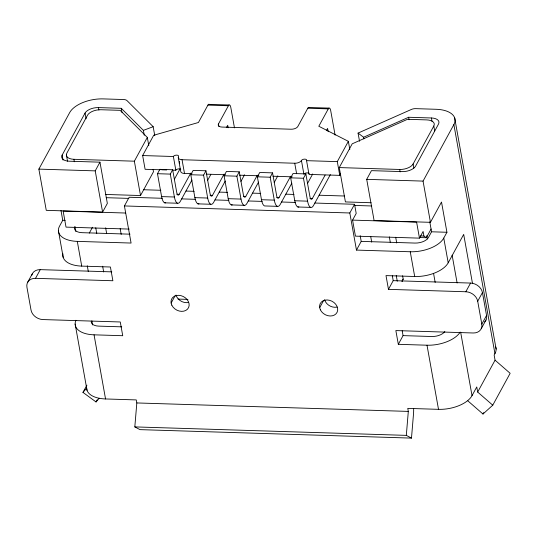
<?xml version="1.0" encoding="UTF-8"?>
<svg xmlns="http://www.w3.org/2000/svg" width="537" height="537" viewBox="0 0 537 537"><rect width="100%" height="100%" fill="white"/><g stroke="black" fill="none" stroke-linecap="round" stroke-linejoin="round"><path stroke-width="0.81" d="M413.638 408.61A16.271 5.323 -88.2 0 1 413.49 414.148L411.483 438.105L139.989 429.634L134.821 426.902L136.821 402.945L136.284 399.917L105.547 398.957A27.119 13.922 -10.2 0 1 86.645 388.184M411.483 438.105L406.308 435.373L408.315 411.409L407.771 408.382L438.507 409.342A27.119 13.922 -10.2 0 0 472.023 395.648L476.762 386.955L477.682 392.064L492.765 405.187L482.991 414.027L467.908 400.904M402.119 281.321L403.186 279.079L402.596 275.796M144.265 135.277L143.386 130.363L121.255 108.306L98.459 107.595A10.847 5.571 -10.2 0 0 85.054 113.072L62.138 155.099A10.847 5.571 -10.2 0 0 69.219 161.214L99.956 162.174L107.346 203.402L102.607 212.102L46.263 210.343L38.865 169.115L69.682 112.589A27.119 13.922 -10.2 0 1 103.198 98.895L123.718 99.54A5.424 2.786 -10.2 0 1 127 100.607L153.166 126.692L154.777 135.693M27.474 282.637L32.22 273.944M60.983 210.477L62.742 220.284L59.58 226.084A27.119 13.922 -10.2 0 0 77.294 241.375L131.082 243.053L124.423 205.946L129.169 197.254L162.248 198.281M75.959 320.294A27.119 13.922 -10.2 0 0 94.049 334.826L122.731 335.719L120.268 321.978L42.92 319.562A10.847 8.605 28.6 0 1 31.032 310.084L26.924 287.174A10.847 8.605 28.6 0 1 35.529 278.334L40.268 269.641L111.797 271.87M102.607 212.102L95.217 170.873L99.956 162.174M89.31 233.092L92.492 227.265M134.357 161.187L147.319 137.418L120.147 110.333L100.936 109.736A10.847 5.571 -10.2 0 0 87.531 115.213L66.83 153.186A10.847 5.571 -10.2 0 0 73.911 159.301L134.357 161.187L140.519 195.542L105.742 194.454M160.06 169.759L145.104 169.289L142.641 155.549L153.703 135.257L198.428 122.503L207.913 105.111A5.424 1.772 -88.2 0 1 209.269 104.406M140.519 195.542L153.475 171.773L153.038 169.316M165.685 202.818A13.559 4.437 -88.2 0 1 161.597 196.602L157.489 173.699L159.865 169.35L172.666 169.752L176.774 192.655A5.424 1.772 -88.2 0 0 179.177 194.34L190.742 173.122M191.957 180.029L180.405 201.207A13.559 4.437 -88.2 0 1 174.404 197.005L170.296 174.102L172.666 169.752M174.35 179.304L179.929 169.068M198.979 203.859A13.559 4.437 -88.2 0 1 194.891 197.643L190.789 174.74L193.159 170.39L205.966 170.793L210.068 193.696A5.424 1.772 -88.2 0 0 212.471 195.374L224.036 174.163M218.881 126.437L218.445 124.013L228.4 105.749A5.424 1.772 -88.2 0 1 230.803 107.434L234.468 127.88M226.507 127.491L227.701 125.289L228.144 127.766M99.197 398.253L96.036 401.951L82.966 392.399L86.92 385.15M225.251 181.063L213.706 202.248A13.559 4.437 -88.2 0 1 207.698 198.039L203.59 175.136L205.966 170.793M207.644 180.345L210.833 174.491M96.036 401.951L97.224 399.776M232.279 204.899A13.559 4.437 -88.2 0 1 228.191 198.683L224.083 175.774L226.453 171.431L239.26 171.827L243.368 194.73A5.424 1.772 -88.2 0 0 245.771 196.414L257.337 175.203M258.552 182.103L247 203.288A13.559 4.437 -88.2 0 1 240.999 199.079L236.891 176.176L239.26 171.827M171.128 303.063L175.082 295.82M240.938 181.385L244.53 174.8M277.387 206.342L264.58 205.946A13.559 4.437 -88.2 0 1 261.485 199.717L257.377 176.814L259.747 172.471L272.554 172.867L276.662 195.77A5.424 1.772 -88.2 0 0 279.065 197.455L290.631 176.237M291.846 183.144L280.294 204.322A13.559 4.437 -88.2 0 1 274.293 200.12L270.185 177.217L272.554 172.867M309.158 107.521A5.424 1.772 -88.2 0 0 307.802 108.226L297.84 126.49A5.424 2.786 -10.2 0 1 291.141 129.229L221.989 127.068A5.424 2.786 -10.2 0 1 218.445 124.013M274.232 182.426L277.824 175.841M298.867 206.973A13.559 4.437 -88.2 0 1 294.779 200.757L290.678 177.854L293.048 173.505L305.855 173.907L309.956 196.81A5.424 1.772 -88.2 0 0 312.359 198.495L325.127 175.082M335.088 135.089L330.691 110.548A5.424 1.772 -88.2 0 0 328.288 108.87L318.803 126.255L348.359 141.332L349.809 149.414M326.409 130.578L327.59 128.403L328.181 131.706M330.356 174.619L313.595 205.362A13.559 4.437 -88.2 0 1 307.587 201.16L303.479 178.257L305.855 173.907M307.533 183.459L312.715 173.954M142.641 155.549L173.377 156.509A2.712 1.389 -10.2 0 1 176.727 155.139A2.712 1.389 -10.2 0 1 178.499 156.67A5.424 2.786 -10.2 0 0 182.043 159.724L294.732 163.241A5.424 2.786 -10.2 0 0 301.438 160.503A2.712 1.389 -10.2 0 1 304.788 159.133A2.712 1.389 -10.2 0 1 306.56 160.664L309.023 174.404L339.76 175.364L337.296 161.624L348.359 141.332M371.087 202.738L345.419 201.932L339.256 167.578L352.218 143.809L407.516 119.301L426.727 119.899A10.847 5.571 -10.2 0 1 433.809 126.014L434.695 130.921M339.76 175.364L340.552 173.914M460.196 332.088A27.119 13.922 -10.2 0 1 427.009 345.21L398.32 344.318L395.856 330.577L473.211 332.987A10.847 8.605 28.6 0 0 481.81 324.147L477.702 301.244A10.847 8.605 28.6 0 0 465.814 291.759L388.466 289.349L386.002 275.602L414.692 276.501A27.119 13.922 -10.2 0 0 448.2 262.808L443.77 238.066L446.932 232.273L441.508 202.04L430.446 222.325L374.101 220.573L366.704 179.345L371.45 170.645L402.179 171.605A10.847 5.571 -10.2 0 0 415.591 166.128L438.501 124.094A10.847 5.571 -10.2 0 0 431.419 117.979L408.623 117.267L363.576 137.237L358.065 133.082L411.322 109.481A5.424 2.786 -10.2 0 1 415.638 108.642L436.158 109.286A27.119 13.922 -10.2 0 1 453.872 124.577L494.939 353.621L494.147 355.071L495.06 360.179L477.682 392.064M443.77 238.066A27.119 13.922 -10.2 0 1 410.255 251.759L356.467 250.088L349.815 212.981L354.554 204.282L314.857 203.046M431.07 229.044L426.324 237.737L423.928 236.058L423.102 231.474L419.471 238.139L355.44 236.146L352.561 220.11L356.199 213.444L354.554 204.282M319.683 307.701L323.63 300.452M356.467 250.088L361.206 241.388L360.186 235.689M413.839 168.074L413.107 163.986L433.809 126.014M430.446 222.325L423.055 181.103L453.872 124.577M388.466 289.349L393.205 280.65L392.339 275.803M401.998 281.254L403.186 279.079M429.761 221.768L431.56 231.789L428.398 237.589A10.847 5.571 -10.2 0 1 414.994 243.066L361.206 241.388M398.32 344.318L403.065 335.618L402.193 330.772M448.2 262.808L463.693 234.4L472.493 283.476M465.814 291.759L470.56 283.066A10.847 8.605 28.6 0 1 482.448 292.544L486.549 315.447A10.847 8.605 28.6 0 1 484.71 321.838M477.702 301.244L482.448 292.544M481.81 324.147L486.549 315.447M481.259 328.684L485.998 319.985M482.991 414.027L483.783 412.577M492.765 405.187L510.15 373.302L495.06 360.179M82.966 392.399L86.652 388.09M143.386 130.363L153.166 126.692M208.578 104.353L229.071 104.99M308.466 107.467L328.953 108.105M207.913 105.111L228.4 105.749M307.802 108.226L328.288 108.87M306.56 160.664L337.296 161.624M339.256 167.578L399.703 169.464A10.847 5.571 -10.2 0 0 413.107 163.986M161.718 169.806L166.705 169.967M172.518 170.148L175.841 170.249A2.712 1.389 -10.2 0 1 178.15 168.96A2.712 1.389 -10.2 0 1 180.774 169.363M178.284 157.791L180.747 171.531A5.424 2.786 -10.2 0 0 184.506 173.471L192.018 173.699M206.208 174.142L225.406 174.747M239.603 175.19L258.8 175.787M272.991 176.23L292.188 176.827M38.865 169.115L95.217 170.873M366.704 179.345L423.055 181.103M157.489 173.699L170.296 174.102M190.789 174.74L203.59 175.136M224.083 175.774L236.891 176.176M257.377 176.814L270.185 177.217M290.678 177.854L303.479 178.257M143.681 189.742L160.858 190.279M185.943 191.065L194.132 191.32M219.237 192.105L227.433 192.36M252.531 193.139L260.727 193.394M285.825 194.179L294.021 194.434M319.126 195.22L344.486 196.012M176.774 194.26L179.177 194.34M210.074 195.3L212.471 195.374M243.368 196.341L245.771 196.414M276.662 197.381L279.065 197.455M309.956 198.415L312.359 198.495M161.597 196.602L174.404 197.005M194.891 197.643L207.698 198.039M228.191 198.683L240.999 199.079M261.485 199.717L274.293 200.12M294.779 200.757L307.587 201.16M181.674 198.891L195.609 199.328M214.968 199.932L228.903 200.361M248.262 200.966L262.197 201.402M281.563 202.006L295.491 202.442M106.225 197.69L128.84 198.395M354.977 205.449L371.732 205.973M164.691 202.832L177.499 203.228M197.985 203.865L210.793 204.268M231.286 204.906L244.087 205.309M297.874 206.987L310.681 207.383M124.423 205.946L349.815 212.981M125.51 213.028L63.144 211.081L66.017 227.117L129.216 229.084M352.561 220.11L416.598 222.11L419.471 238.139M62.742 220.284L65.172 220.358M431.56 231.789L446.932 232.273M420.599 235.951L423.928 236.058M419.625 237.529L426.324 237.737M130.028 234.179L82.033 232.675A10.847 5.571 -10.2 0 1 74.952 226.56L75.838 231.507M62.936 253.847A27.119 13.922 -10.2 0 0 81.725 266.11L110.414 267.003L112.877 280.75L35.529 278.334M393.205 280.65L470.56 283.066M178.056 299.082L187.943 299.391M121.738 326.845L98.788 326.127A10.847 5.571 -10.2 0 1 91.236 321.522M403.065 335.618L431.748 336.518A10.847 5.571 -10.2 0 0 444.844 331.544M136.821 402.945L408.315 411.409M134.821 426.902L406.308 435.373M454.664 117.912L496.128 349.104M431.419 117.979L432.003 121.255M452.134 255.189L457.121 282.999M460.672 332.343L472.023 395.648M408.623 117.267L409.066 119.724M426.787 235.629L427.378 238.905M433.554 273.367L435.171 282.395M399.703 169.464L400.146 171.921M410.255 251.759L414.692 276.501M427.009 345.21L438.507 409.342M395.682 237.233L396.715 242.979M389.325 236.904L390.352 242.65M396.239 275.468L397.266 281.207M363.576 137.237L363.871 138.875M358.065 133.082L359.528 141.265M370.671 236.361L371.705 242.113M301.438 160.503L303.902 174.243A2.712 1.389 -10.2 0 1 306.741 172.887A2.712 1.389 -10.2 0 1 309.131 173.847M294.732 163.241L296.619 173.753M182.043 159.724L184.506 173.471M179.371 161.516L179.66 163.134M173.377 156.509L175.841 170.249M147.319 137.418L148.783 145.594M121.255 108.306L121.986 112.394M98.459 107.595L98.895 110.045M120.16 228.621L121.194 234.387M85.054 113.072L86.081 118.798M105.628 227.829L106.662 233.582M95.754 227.802L96.781 233.528M102.648 266.245L103.675 271.97M73.911 159.301L74.354 161.751M87.276 265.768L88.303 271.494M66.36 154.696L67.534 161.241M62.138 155.099L63.024 160.046M91.854 320.831L92.592 324.945M77.294 241.375L81.725 266.11M94.049 334.826L105.547 398.957M58.392 230.601L63.218 257.485M75.146 324.053L87.041 390.332M31.723 275.367A10.847 8.605 28.6 0 1 40.268 269.641M495.732 346.956A27.119 13.922 -10.2 0 1 494.939 353.621M188.541 302.465A9.491 7.531 28.6 0 1 176.029 295.068M337.095 307.097A9.491 7.531 28.6 0 1 324.583 299.7M171.806 305.15A9.491 7.531 28.6 0 0 187.447 309.211A9.491 7.531 28.6 0 0 181.023 295.672A9.491 7.531 28.6 0 0 171.806 305.15M320.354 309.782A9.491 7.531 28.6 0 0 336.001 313.843A9.491 7.531 28.6 0 0 329.577 300.311A9.491 7.531 28.6 0 0 320.354 309.782"/></g></svg>
